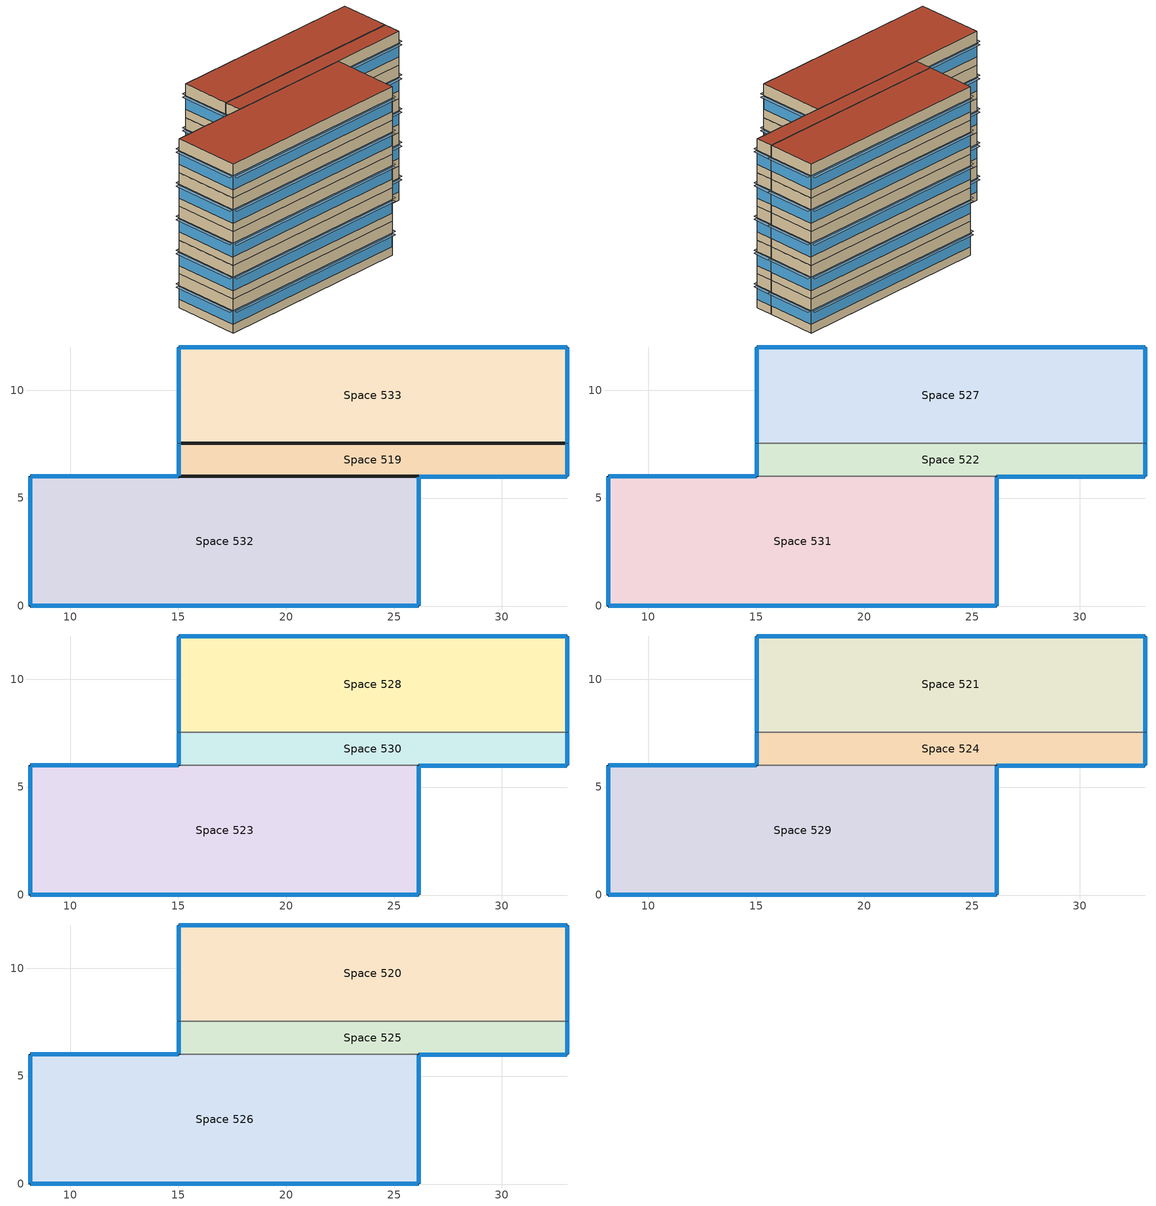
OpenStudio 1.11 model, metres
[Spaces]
Space 519
 floor ground: 33.02,7.54 33.02,6 15.02,6 15.02,7.54 z0
 wall outside: 15.02,7.54 15.02,6 26.15,6 33.02,6 33.02,7.54 15.02,7.54 z0:3.05
 window: 15.02,7.51 15.02,6.03 / 33.02,6.03 33.02,7.51 z0.76:2.02; 26.18,6 32.99,6 z0.76:1.99
 roof outside: 15.02,6 33.02,6 33.02,7.54 15.02,7.54 z3.05
Space 532
 floor ground: 26.15,6 26.15,0 8.15,0 8.15,6 z0
 wall outside: 8.15,0 26.15,0 26.15,6 15.02,6 8.15,6 8.15,0 z0:3.05
 window: 14.99,6 8.18,6 / 8.15,5.97 8.15,0.03 / 26.15,0.03 26.15,5.97 z0.76:1.99; 8.18,0 26.13,0 z0.76:1.98
Space 533
 floor ground: 33.02,12 33.02,7.54 15.02,7.54 15.02,12 z0
 wall outside: 33.02,7.54 33.02,12 15.02,12 15.02,7.54 33.02,7.54 z0:3.05
 window: 32.99,12 15.04,12 z0.76:1.98; 33.02,7.57 33.02,11.97 / 15.02,11.97 15.02,7.57 z0.76:1.99
Space 522
 floor ground: 33.02,7.54 33.02,6 15.02,6 15.02,7.54 z3.05
 wall outside: 15.02,7.54 15.02,6 / 26.15,6 33.02,6 33.02,7.54 z3.05:6.1
 wall to Space 527: 33.02,7.54 15.02,7.54 z3.05:6.1
 wall to Space 531: 15.02,6 26.15,6 z3.05:6.1
 window: 33.02,6.03 33.02,7.51 / 15.02,7.51 15.02,6.03 z3.81:5.07; 26.18,6 32.99,6 z3.81:5.04
Space 527
 floor to Space 533: 33.02,12 33.02,7.54 15.02,7.54 15.02,12 z3.05
 wall outside: 33.02,7.54 33.02,12 15.02,12 15.02,7.54 z3.05:6.1
 window: 33.02,7.57 33.02,11.97 / 15.02,11.97 15.02,7.57 z3.81:5.04; 32.99,12 15.04,12 z3.81:5.03
Space 531
 floor to Space 532: 26.15,6 26.15,0 8.15,0 8.15,6 z3.05
 wall outside: 15.02,6 8.15,6 8.15,0 26.15,0 26.15,6 z3.05:6.1
 window: 14.99,6 8.18,6 / 26.15,0.03 26.15,5.97 / 8.15,5.97 8.15,0.03 z3.81:5.04; 8.18,0 26.13,0 z3.81:5.03
Space 523
 floor to Space 531: 26.15,6 26.15,0 8.15,0 8.15,6 z6.1
 wall outside: 15.02,6 8.15,6 8.15,0 26.15,0 26.15,6 z6.1:9.14
 wall to Space 530: 26.15,6 15.02,6 z6.1:9.14
 window: 8.18,0 26.13,0 / 14.99,6 8.18,6 z6.86:8.08; 8.15,5.97 8.15,0.03 / 26.15,0.03 26.15,5.97 z6.86:8.09
Space 528
 floor to Space 527: 33.02,12 33.02,7.54 15.02,7.54 15.02,12 z6.1
 wall outside: 33.02,7.54 33.02,12 15.02,12 15.02,7.54 z6.1:9.14
 wall to Space 530: 15.02,7.54 33.02,7.54 z6.1:9.14
 window: 33.02,7.57 33.02,11.97 / 15.02,11.97 15.02,7.57 z6.86:8.09; 32.99,12 15.04,12 z6.86:8.08
Space 530
 floor to Space 522: 33.02,7.54 33.02,6 15.02,6 15.02,7.54 z6.1
 wall outside: 15.02,7.54 15.02,6 / 26.15,6 33.02,6 33.02,7.54 z6.1:9.14
 window: 15.02,7.51 15.02,6.03 / 33.02,6.03 33.02,7.51 z6.86:8.12; 26.18,6 32.99,6 z6.86:8.08
Space 521
 floor to Space 528: 33.02,12 33.02,7.54 15.02,7.54 15.02,12 z9.14
 wall outside: 33.02,7.54 33.02,12 15.02,12 15.02,7.54 z9.14:12.19
 wall to Space 524: 15.02,7.54 33.02,7.54 z9.14:12.19
 window: 32.99,12 15.04,12 z9.9:11.13; 15.02,11.97 15.02,7.57 / 33.02,7.57 33.02,11.97 z9.9:11.14
Space 524
 floor to Space 530: 33.02,7.54 33.02,6 15.02,6 15.02,7.54 z9.14
 wall outside: 15.02,7.54 15.02,6 / 26.15,6 33.02,6 33.02,7.54 z9.14:12.19
 wall to Space 529: 15.02,6 26.15,6 z9.14:12.19
 window: 15.02,7.51 15.02,6.03 / 33.02,6.03 33.02,7.51 z9.9:11.16; 26.18,6 32.99,6 z9.9:11.13
Space 529
 floor to Space 523: 26.15,6 26.15,0 8.15,0 8.15,6 z9.14
 wall outside: 15.02,6 8.15,6 8.15,0 26.15,0 26.15,6 z9.14:12.19
 window: 8.18,0 26.13,0 / 26.15,0.03 26.15,5.97 / 14.99,6 8.18,6 / 8.15,5.97 8.15,0.03 z9.9:11.13
Space 520
 floor to Space 521: 33.02,12 33.02,7.54 15.02,7.54 15.02,12 z12.19
 wall outside: 33.02,7.54 33.02,12 15.02,12 15.02,7.54 z12.19:15.24
 wall to Space 525: 15.02,7.54 33.02,7.54 z12.19:15.24
 window: 32.99,12 15.04,12 z12.95:14.17; 15.02,11.97 15.02,7.57 / 33.02,7.57 33.02,11.97 z12.95:14.19
 roof outside: 15.02,7.54 33.02,7.54 33.02,12 15.02,12 z15.24
Space 525
 floor to Space 524: 33.02,7.54 33.02,6 15.02,6 15.02,7.54 z12.19
 wall outside: 15.02,7.54 15.02,6 / 26.15,6 33.02,6 33.02,7.54 z12.19:15.24
 wall to Space 526: 15.02,6 26.15,6 z12.19:15.24
 window: 33.02,6.03 33.02,7.51 / 15.02,7.51 15.02,6.03 z12.95:14.21; 26.18,6 32.99,6 z12.95:14.18
 roof outside: 33.02,6 33.02,7.54 15.02,7.54 15.02,6 z15.24
Space 526
 floor to Space 529: 26.15,6 26.15,0 8.15,0 8.15,6 z12.19
 wall outside: 15.02,6 8.15,6 8.15,0 26.15,0 26.15,6 z12.19:15.24
 window: 8.18,0 26.13,0 z12.95:14.17; 14.99,6 8.18,6 / 8.15,5.97 8.15,0.03 / 26.15,0.03 26.15,5.97 z12.95:14.18
 roof outside: 8.15,0 26.15,0 26.15,6 8.15,6 z15.24
shading: 32.99,5.63 32.99,6 26.18,6 26.18,5.63 z11.13; 8.15,0.03 8.15,5.97 7.78,5.97 7.78,0.03 z1.99; 26.52,0.03 26.52,5.97 26.15,5.97 26.15,0.03 z14.18; 14.99,6 14.99,6.37 8.18,6.37 8.18,6 z11.13; 33.4,6.03 33.4,7.51 33.02,7.51 33.02,6.03 z5.07; 32.99,12 32.99,12.37 15.04,12.37 15.04,12 z8.08; 14.99,6 14.99,6.37 8.18,6.37 8.18,6 z5.04; 32.99,12 32.99,12.37 15.04,12.37 15.04,12 z11.13; 33.39,7.57 33.39,11.97 33.02,11.97 33.02,7.57 z1.99; 26.52,0.03 26.52,5.97 26.15,5.97 26.15,0.03 z1.99; 33.39,7.57 33.39,11.97 33.02,11.97 33.02,7.57 z8.09; 8.15,0.03 8.15,5.97 7.78,5.97 7.78,0.03 z14.18; 33.4,6.03 33.4,7.51 33.02,7.51 33.02,6.03 z14.21; 15.02,7.57 15.02,11.97 14.65,11.97 14.65,7.57 z1.99; 26.52,0.03 26.52,5.97 26.15,5.97 26.15,0.03 z5.04; 8.15,0.03 8.15,5.97 7.78,5.97 7.78,0.03 z5.04; 15.02,7.57 15.02,11.97 14.65,11.97 14.65,7.57 z11.14; 14.99,6 14.99,6.37 8.18,6.37 8.18,6 z1.99; 32.99,5.63 32.99,6 26.18,6 26.18,5.63 z5.04; 15.02,7.57 15.02,11.97 14.65,11.97 14.65,7.57 z14.19; 32.99,5.63 32.99,6 26.18,6 26.18,5.63 z1.99; 8.15,0.03 8.15,5.97 7.78,5.97 7.78,0.03 z8.09; 33.39,7.57 33.39,11.97 33.02,11.97 33.02,7.57 z5.04; 33.4,6.03 33.4,7.51 33.02,7.51 33.02,6.03 z11.16; 14.99,6 14.99,6.37 8.18,6.37 8.18,6 z14.18; 15.02,6.03 15.02,7.51 14.64,7.51 14.64,6.03 z14.21; 32.99,12 32.99,12.37 15.04,12.37 15.04,12 z5.03; 33.4,6.03 33.4,7.51 33.02,7.51 33.02,6.03 z2.02; 26.52,0.03 26.52,5.97 26.15,5.97 26.15,0.03 z8.09; 33.39,7.57 33.39,11.97 33.02,11.97 33.02,7.57 z11.14; 26.13,-0.37 26.13,0 8.18,0 8.18,-0.37 z1.98; 26.13,-0.37 26.13,0 8.18,0 8.18,-0.37 z11.13; 26.13,-0.37 26.13,0 8.18,0 8.18,-0.37 z5.03; 15.02,6.03 15.02,7.51 14.64,7.51 14.64,6.03 z5.07; 32.99,12 32.99,12.37 15.04,12.37 15.04,12 z14.17; 33.4,6.03 33.4,7.51 33.02,7.51 33.02,6.03 z8.12; 26.13,-0.37 26.13,0 8.18,0 8.18,-0.37 z14.17; 15.02,7.57 15.02,11.97 14.65,11.97 14.65,7.57 z5.04; 26.13,-0.37 26.13,0 8.18,0 8.18,-0.37 z8.08; 32.99,12 32.99,12.37 15.04,12.37 15.04,12 z1.98; 26.52,0.03 26.52,5.97 26.15,5.97 26.15,0.03 z11.13; 15.02,6.03 15.02,7.51 14.64,7.51 14.64,6.03 z11.16; 14.99,6 14.99,6.37 8.18,6.37 8.18,6 z8.08; 8.15,0.03 8.15,5.97 7.78,5.97 7.78,0.03 z11.13; 32.99,5.63 32.99,6 26.18,6 26.18,5.63 z14.18; 33.39,7.57 33.39,11.97 33.02,11.97 33.02,7.57 z14.19; 32.99,5.63 32.99,6 26.18,6 26.18,5.63 z8.08; 15.02,7.57 15.02,11.97 14.65,11.97 14.65,7.57 z8.09; 15.02,6.03 15.02,7.51 14.64,7.51 14.64,6.03 z8.12; 15.02,6.03 15.02,7.51 14.64,7.51 14.64,6.03 z2.02
[Building]
Building 1: Space Type=189.1-2009 - Office - OpenOffice - CZ4-8; Default Construction Set=189.1-2009 - CZ5 - Office
[Site]
LONDON/GATWICK: Latitude {deg}=51.15; Longitude {deg}=-0.18; Time Zone {hr}=0; Elevation {m}=62
[ClimateZones]
Climate Zone Institution Name 1=ASHRAE; Climate Zone Document Name 1=ANSI/ASHRAE Standard 169; Climate Zone Document Year 1=2006; Climate Zone Institution Name 2=CEC; Climate Zone Document Name 2=California Climate Zone Descriptions; Climate Zone Document Year 2=1995
[DefaultConstructionSet] Interior Partition Construction=Interior Partition
Name | Default Exterior Surface Constructions | Default Interior Surface Constructions | Default Ground Contact Surface Constructions | Default Exterior SubSurface Constructions | Default Interior SubSurface Constructions
189.1-2009 - CZ1 - Office | Default Surface Constructions 1 | Default Surface Constructions 2 | Default Surface Constructions 3 | Default Sub Surface Constructions 1 | Default Sub Surface Constructions 2
189.1-2009 - CZ5 - Office | Default Surface Constructions 13 | Default Surface Constructions 14 | Default Surface Constructions 15 | Default Sub Surface Constructions 9 | Default Sub Surface Constructions 10
[DefaultSurfaceConstructions]
Name | Floor Construction | Wall Construction | Roof Ceiling Construction
Default Surface Constructions 1 | ExtSlabCarpet 4in ClimateZone 1-8 | thrid wall | ASHRAE 189.1-2009 ExtRoof IEAD ClimateZone 1
Default Surface Constructions 2; Default Surface Constructions 14 | Interior Floor | Interior Wall | Interior Ceiling
Default Surface Constructions 3; Default Surface Constructions 15 | ExtSlabCarpet 4in ClimateZone 1-8 | ExtSlabCarpet 4in ClimateZone 1-8 | ExtSlabCarpet 4in ClimateZone 1-8
Default Surface Constructions 13 | ExtSlabCarpet 4in ClimateZone 1-8 | ASHRAE 189.1-2009 ExtWall Mass ClimateZone 5 | ASHRAE 189.1-2009 ExtRoof IEAD ClimateZone 2-5
[Construction]
ExtSlabCarpet 4in ClimateZone 1-8: MAT-CC05 4 HW CONCRETE, CP02 CARPET PAD
ASHRAE 189.1-2009 ExtRoof IEAD ClimateZone 1: Roof Membrane, Roof Insulation [18], Metal Decking
Interior Floor: F16 Acoustic tile, F05 Ceiling air space resistance, M11 100mm lightweight concrete
Interior Wall: G01a 19mm gypsum board, F04 Wall air space resistance, G01a 19mm gypsum board
Interior Ceiling: M11 100mm lightweight concrete, F05 Ceiling air space resistance, F16 Acoustic tile
ASHRAE 189.1-2009 ExtWindow ClimateZone 1: Theoretical Glass [167]
Exterior Door: F08 Metal surface, I01 25mm insulation board
Interior Window: Clear 3mm
Interior Door; Interior Partition: G05 25mm wood
ASHRAE 189.1-2009 ExtRoof IEAD ClimateZone 2-5: Roof Membrane, Roof Insulation [21], Metal Decking
ASHRAE 189.1-2009 ExtWindow ClimateZone 4-5: Theoretical Glass [207]
ASHRAE 189.1-2009 ExtWall Mass ClimateZone 5: 1IN Stucco, 8IN Concrete HW, Wall Insulation [40], 1/2IN Gypsum
thrid wall: M11 100mm lightweight concrete, Wall Insulation [31], 1/2IN Gypsum
[Material] Thermal Absorptance=0.9
Name | Roughness | Thickness {m} | Conductivity {W/m-K} | Density {kg/m3} | Specific Heat {J/kg-K} | Solar Absorptance | Visible Absorptance
MAT-CC05 4 HW CONCRETE | Rough | 0.1016 | 1.311 | 2240 | 836.8 | 0.85 | 0.85
1IN Stucco | Smooth | 0.0253 | 0.6918 | 1858 | 837 | 0.92 | 0.92
8IN Concrete HW | MediumRough | 0.2033 | 1.7296 | 2243 | 837 | 0.65 | 0.65
Wall Insulation [31] | MediumRough | 0.0337 | 0.0432 | 91 | 837 | 0.5 | 0.5
1/2IN Gypsum | Smooth | 0.0127 | 0.16 | 784.9 | 830 | 0.4 | 0.4
Roof Membrane | VeryRough | 0.0095 | 0.16 | 1121.29 | 1460 | 0.7 | 0.7
Roof Insulation [18] | MediumRough | 0.1693 | 0.049 | 265 | 836.8 | 0.7 | 0.7
Metal Decking | MediumSmooth | 0.0015 | 45.006 | 7680 | 418.4 | 0.6 | 0.6
F16 Acoustic tile | MediumSmooth | 0.0191 | 0.06 | 368 | 590 | 0.3 | 0.3
M11 100mm lightweight concrete | MediumRough | 0.1016 | 0.53 | 1280 | 840 | 0.5 | 0.5
G01a 19mm gypsum board | MediumSmooth | 0.019 | 0.16 | 800 | 1090 | 0.4 | 0.4
F08 Metal surface | Smooth | 0.0008 | 45.28 | 7824 | 500 | 0.7 | 0.7
I01 25mm insulation board | MediumRough | 0.0254 | 0.03 | 43 | 1210 | 0.6 | 0.6
G05 25mm wood | MediumSmooth | 0.0254 | 0.15 | 608 | 1630 | 0.5 | 0.5
Roof Insulation [21] | MediumRough | 0.2105 | 0.049 | 265 | 836.8 | 0.7 | 0.7
Wall Insulation [40] | MediumRough | 0.0794 | 0.0432 | 91 | 837 | 0.5 | 0.5
[Material:NoMass]
CP02 CARPET PAD: Roughness=Smooth; Thermal Resistance {m2-K/W}=0.1; Thermal Absorptance=0.9; Solar Absorptance=0.8; Visible Absorptance=0.8
[Material:AirGap]
Name | Thermal Resistance {m2-K/W}
F05 Ceiling air space resistance | 0.18
F04 Wall air space resistance | 0.15
[DefaultSubSurfaceConstructions]
Name | Fixed Window Construction | Operable Window Construction | Door Construction | Tubular Daylight Dome Construction | Tubular Daylight Diffuser Construction
Default Sub Surface Constructions 1 | ASHRAE 189.1-2009 ExtWindow ClimateZone 1 | ASHRAE 189.1-2009 ExtWindow ClimateZone 1 | Exterior Door | Interior Window | Interior Window
Default Sub Surface Constructions 2; Default Sub Surface Constructions 10 | Interior Window | Interior Window | Interior Door
Default Sub Surface Constructions 9 | ASHRAE 189.1-2009 ExtWindow ClimateZone 4-5 | ASHRAE 189.1-2009 ExtWindow ClimateZone 4-5 | Exterior Door | Interior Window | Interior Window
[WindowMaterial:Glazing] Optical Data Type=SpectralAverage; Thickness {m}=0.003; Back Side Solar Reflectance at Normal Incidence=0; Back Side Visible Reflectance at Normal Incidence=0; Infrared Transmittance at Normal Incidence=0; Dirt Correction Factor for Solar and Visible Transmittance=1; Solar Diffusing=No
Name | Solar Transmittance at Normal Incidence | Front Side Solar Reflectance at Normal Incidence | Visible Transmittance at Normal Incidence | Front Side Visible Reflectance at Normal Incidence | Front Side Infrared Hemispherical Emissivity | Back Side Infrared Hemispherical Emissivity | Conductivity {W/m-K}
Theoretical Glass [167] | 0.2374 | 0.7126 | 0.2512 | 0.6988 | 0.985 | 0.985 | 2.1073
Clear 3mm | 0.837 | 0.075 | 0.898 | 0.081 | 0.84 | 0.84 | 0.9
Theoretical Glass [207] | 0.3311 | 0.6189 | 0.44 | 0.51 | 0.9 | 0.9 | 0.0133
[SpaceType] Standards Building Type=Office
Name | Default Schedule Set | Design Specification Outdoor Air Object | Standards Space Type
189.1-2009 - Office - BreakRoom - CZ1-3 | 189.1-2009 - Office - BreakRoom - CZ1-3 Schedule Set | 189.1-2009 - Office - BreakRoom - CZ1-3 Ventilation | BreakRoom
189.1-2009 - Office - OpenOffice - CZ4-8 | 189.1-2009 - Office - OpenOffice - CZ4-8 Schedule Set | 189.1-2009 - Office - OpenOffice - CZ4-8 Ventilation | OpenOffice
[DefaultScheduleSet] People Activity Level Schedule=Office Activity; Lighting Schedule=Office Bldg Light; Electric Equipment Schedule=Office Bldg Equip; Infiltration Schedule=Office Infil Quarter On
Name | Number of People Schedule
189.1-2009 - Office - BreakRoom - CZ1-3 Schedule Set | Office Misc Occ
189.1-2009 - Office - OpenOffice - CZ4-8 Schedule Set | Office Work Occ
[Lights:Definition] Design Level Calculation Method=Watts/Area
Name | Watts per Space Floor Area {W/m2}
189.1-2009 - Office - BreakRoom - CZ1-3 Lights Definition | 11.625
189.1-2009 - Office - OpenOffice - CZ4-8 Lights Definition | 10.6563
[Lights]
Name | Lights Definition | Space or SpaceType
189.1-2009 - Office - BreakRoom - CZ1-3 Lights | 189.1-2009 - Office - BreakRoom - CZ1-3 Lights Definition | 189.1-2009 - Office - BreakRoom - CZ1-3
189.1-2009 - Office - OpenOffice - CZ4-8 Lights | 189.1-2009 - Office - OpenOffice - CZ4-8 Lights Definition | 189.1-2009 - Office - OpenOffice - CZ4-8
[DesignSpecification:OutdoorAir] Outdoor Air Method=Sum
Name | Outdoor Air Flow per Person {m3/s-person}
189.1-2009 - Office - BreakRoom - CZ1-3 Ventilation | 0.00707921
189.1-2009 - Office - OpenOffice - CZ4-8 Ventilation | 0.00943895
[People:Definition] Number of People Calculation Method=People/Area; Fraction Radiant=0.3
Name | People per Space Floor Area {person/m2}
189.1-2009 - Office - BreakRoom - CZ1-3 People Definition | 0.538196
189.1-2009 - Office - OpenOffice - CZ4-8 People Definition | 0.0565105
[People]
Name | People Definition | Space or SpaceType
189.1-2009 - Office - BreakRoom - CZ1-3 People | 189.1-2009 - Office - BreakRoom - CZ1-3 People Definition | 189.1-2009 - Office - BreakRoom - CZ1-3
189.1-2009 - Office - OpenOffice - CZ4-8 People | 189.1-2009 - Office - OpenOffice - CZ4-8 People Definition | 189.1-2009 - Office - OpenOffice - CZ4-8
[SpaceInfiltration:DesignFlowRate] Design Flow Rate Calculation Method=Flow/ExteriorArea
Name | Space or SpaceType | Flow per Exterior Surface Area {m3/s-m2}
189.1-2009 - Office - BreakRoom - CZ1-3 Infiltration | 189.1-2009 - Office - BreakRoom - CZ1-3 | 0.00030226
189.1-2009 - Office - OpenOffice - CZ4-8 Infiltration | 189.1-2009 - Office - OpenOffice - CZ4-8 | 0.000226568
[ElectricEquipment:Definition] Design Level Calculation Method=Watts/Area
Name | Watts per Space Floor Area {W/m2}
189.1-2009 - Office - BreakRoom - CZ1-3 Electric Equipment Definition | 48.007
189.1-2009 - Office - OpenOffice - CZ4-8 Electric Equipment Definition | 7.64238
[ElectricEquipment]
Name | Electric Equipment Definition | Space or SpaceType
189.1-2009 - Office - BreakRoom - CZ1-3 Electric Equipment | 189.1-2009 - Office - BreakRoom - CZ1-3 Electric Equipment Definition | 189.1-2009 - Office - BreakRoom - CZ1-3
189.1-2009 - Office - OpenOffice - CZ4-8 Electric Equipment | 189.1-2009 - Office - OpenOffice - CZ4-8 Electric Equipment Definition | 189.1-2009 - Office - OpenOffice - CZ4-8
[ThermostatSetpoint:DualSetpoint]
Thermal Zone 1 Thermostat: Heating Setpoint Temperature Schedule=Medium Office HtgSetp; Cooling Setpoint Temperature Schedule=Medium Office ClgSetp
[BuildingStory] Nominal Floor to Floor Height {m}=3.048
Name | Nominal Z Coordinate {m}
Building Story 1 | 0
Building Story 2 | 3.048
Building Story 3 | 6.096
Building Story 4 | 9.144
Building Story 5 | 12.192
[Space]
Space 519; Space 533: Building Story=Building Story 1
Space 520; Space 525; Space 526: Building Story=Building Story 5
Space 521; Space 524; Space 529: Building Story=Building Story 4
Space 522; Space 527; Space 531: Building Story=Building Story 2
Space 523; Space 528; Space 530: Building Story=Building Story 3
Space 532: Building Story=Building Story 1; Space Type=189.1-2009 - Office - BreakRoom - CZ1-3; Default Construction Set=189.1-2009 - CZ1 - Office; Thermal Zone=Thermal Zone 1
[ThermalZone]
Thermal Zone 1: Thermostat=Thermal Zone 1 Thermostat; Use Ideal Air Loads=Yes
[Sizing:Zone]
Thermal Zone 1: Zone Cooling Design Supply Air Temperature Input Method=SupplyAirTemperature; Zone Cooling Design Supply Air Temperature {C}=14; Zone Cooling Design Supply Air Temperature Difference {deltaC}=11.11; Zone Heating Design Supply Air Temperature Input Method=SupplyAirTemperature; Zone Heating Design Supply Air Temperature {C}=40; Zone Heating Design Supply Air Temperature Difference {deltaC}=11.11; Zone Cooling Design Supply Air Humidity Ratio {kg-H2O/kg-air}=0.0085; Zone Heating Design Supply Air Humidity Ratio {kg-H2O/kg-air}=0.008; Cooling Design Air Flow Method=DesignDay; Heating Design Air Flow Method=DesignDay; Account for Dedicated Outdoor Air System=No; Dedicated Outdoor Air System Control Strategy=NeutralSupplyAir; Dedicated Outdoor Air Low Setpoint Temperature for Design {C}=autosize; Dedicated Outdoor Air High Setpoint Temperature for Design {C}=autosize
[Schedule:Ruleset]
Name | Default Day Schedule | Summer Design Day Schedule | Winter Design Day Schedule
Office Bldg Light | Office Bldg Light Default Schedule | Office Bldg Light Summer Design Day | Office Bldg Light Winter Design Day
Office Misc Occ | Office Bldg Occ Default Schedule 1 | Office Bldg Occ Summer Design Day 1 | Office Bldg Occ Winter Design Day 1
Office Activity | Office Activity Default Schedule | Office Activity Summer Design Day | Office Activity Winter Design Day
Office Infil Quarter On | Office Infil Quarter On Default Schedule | Office Infil Quarter On Summer Design Day | Office Infil Quarter On Winter Design Day
Office Bldg Equip | Office Bldg Equip Default Schedule | Office Bldg Equip Summer Design Day | Office Bldg Equip Winter Design Day
Medium Office HtgSetp | Medium Office HtgSetp Default Schedule | Medium Office HtgSetp Summer Design Day | Medium Office HtgSetp Winter Design Day
Medium Office ClgSetp | Medium Office ClgSetp Default Schedule | Medium Office ClgSetp Summer Design Day | Medium Office ClgSetp Winter Design Day
Office Work Occ | Office Bldg Occ Default Schedule | Office Bldg Occ Summer Design Day | Office Bldg Occ Winter Design Day
[Schedule:Day]
Office Bldg Light Default Schedule: 5, 0, 0.05, 7, 0, 0.1, 8, 0, 0.3, 17, 0, 0.9, 18, 0, 0.7, 20, 0, 0.5, 22, 0, 0.3, 23, 0, 0.1, 24, 0, 0.05
Office Bldg Light Summer Design Day; Office Infil Quarter On Rule 1 Day Schedule; Office Bldg Equip Summer Design Day: 24, 0, 1
Office Bldg Light Winter Design Day; Office Bldg Occ Winter Design Day 1; Office Bldg Occ Rule 1 Day Schedule 1; Office Bldg Equip Winter Design Day; Office Bldg Occ Winter Design Day; Office Bldg Occ Rule 1 Day Schedule: 24, 0, 0
Office Bldg Light Rule 1 Day Schedule: 24, 0, 0.05
Office Bldg Light Rule 2 Day Schedule: 6, 0, 0.05, 8, 0, 0.1, 14, 0, 0.5, 17, 0, 0.15, 24, 0, 0.05
Office Bldg Occ Default Schedule 1: 6, 0, 0, 7, 0, 0.1, 8, 0, 0.2, 20, 0, 0.4, 22, 0, 0.1, 24, 0, 0.05
Office Bldg Occ Summer Design Day 1; Office Bldg Occ Summer Design Day: 6, 0, 0, 22, 0, 1, 24, 0, 0.05
Office Bldg Occ Rule 2 Day Schedule 1: 6, 0, 0, 8, 0, 0.1, 14, 0, 0.25, 17, 0, 0.1, 24, 0, 0
Office Activity Default Schedule; Office Activity Summer Design Day; Office Activity Winter Design Day: 24, 0, 132
Office Infil Quarter On Default Schedule; Office Infil Quarter On Summer Design Day: 6, 0, 1, 22, 0, 0.25, 24, 0, 1
Office Infil Quarter On Winter Design Day; Office Infil Quarter On Rule 2 Day Schedule: 6, 0, 1, 18, 0, 0.25, 24, 0, 1
Office Bldg Equip Default Schedule: 8, 0, 0.4, 12, 0, 0.9, 13, 0, 0.8, 17, 0, 0.9, 18, 0, 0.8, 20, 0, 0.6, 22, 0, 0.5, 24, 0, 0.4
Office Bldg Equip Rule 1 Day Schedule: 24, 0, 0.3
Office Bldg Equip Rule 2 Day Schedule: 6, 0, 0.3, 8, 0, 0.4, 14, 0, 0.5, 17, 0, 0.35, 24, 0, 0.3
Medium Office HtgSetp Default Schedule: 6, 0, 15.6, 22, 0, 21, 24, 0, 15.6
Medium Office HtgSetp Summer Design Day; Medium Office HtgSetp Rule 1 Day Schedule: 24, 0, 15.6
Medium Office HtgSetp Winter Design Day: 24, 0, 21
Medium Office HtgSetp Rule 2 Day Schedule: 6, 0, 15.6, 18, 0, 21, 24, 0, 15.6
Medium Office ClgSetp Default Schedule; Medium Office ClgSetp Summer Design Day: 6, 0, 26.7, 22, 0, 24, 24, 0, 26.7
Medium Office ClgSetp Winter Design Day; Medium Office ClgSetp Rule 1 Day Schedule: 24, 0, 26.7
Medium Office ClgSetp Rule 2 Day Schedule: 6, 0, 26.7, 18, 0, 24, 24, 0, 26.7
Office Bldg Occ Default Schedule: 6, 0, 0, 7, 0, 0.1, 8, 0, 0.2, 12, 0, 0.85, 13, 0, 0.5, 17, 0, 0.85, 18, 0, 0.7, 20, 0, 0.4, 22, 0, 0.1, 24, 0, 0.05
Office Bldg Occ Rule 2 Day Schedule: 6, 0, 0, 8, 0, 0.1, 14, 0, 0.4, 17, 0, 0.1, 24, 0, 0
[Schedule:Rule] Apply Monday=No; Apply Tuesday=No; Apply Wednesday=No; Apply Thursday=No; Apply Friday=No; Date Specification Type=DateRange; Start Month=1; Start Day=1; End Month=12; End Day=31
Name | Schedule Ruleset | Rule Order | Day Schedule | Apply Sunday | Apply Saturday
Office Bldg Light Rule 1 | Office Bldg Light | 0 | Office Bldg Light Rule 1 Day Schedule | Yes | No
Office Bldg Light Rule 2 | Office Bldg Light | 1 | Office Bldg Light Rule 2 Day Schedule | No | Yes
Office Misc Occ Rule 1 | Office Misc Occ | 0 | Office Bldg Occ Rule 1 Day Schedule 1 | Yes | No
Office Misc Occ Rule 2 | Office Misc Occ | 1 | Office Bldg Occ Rule 2 Day Schedule 1 | No | Yes
Office Infil Quarter On Rule 1 | Office Infil Quarter On | 0 | Office Infil Quarter On Rule 1 Day Schedule | Yes | No
Office Infil Quarter On Rule 2 | Office Infil Quarter On | 1 | Office Infil Quarter On Rule 2 Day Schedule | No | Yes
Office Bldg Equip Rule 1 | Office Bldg Equip | 0 | Office Bldg Equip Rule 1 Day Schedule | Yes | No
Office Bldg Equip Rule 2 | Office Bldg Equip | 1 | Office Bldg Equip Rule 2 Day Schedule | No | Yes
Medium Office HtgSetp Rule 1 | Medium Office HtgSetp | 0 | Medium Office HtgSetp Rule 1 Day Schedule | Yes | No
Medium Office HtgSetp Rule 2 | Medium Office HtgSetp | 1 | Medium Office HtgSetp Rule 2 Day Schedule | No | Yes
Medium Office ClgSetp Rule 1 | Medium Office ClgSetp | 0 | Medium Office ClgSetp Rule 1 Day Schedule | Yes | No
Medium Office ClgSetp Rule 2 | Medium Office ClgSetp | 1 | Medium Office ClgSetp Rule 2 Day Schedule | No | Yes
Office Work Occ Rule 1 | Office Work Occ | 0 | Office Bldg Occ Rule 1 Day Schedule | Yes | No
Office Work Occ Rule 2 | Office Work Occ | 1 | Office Bldg Occ Rule 2 Day Schedule | No | Yes
